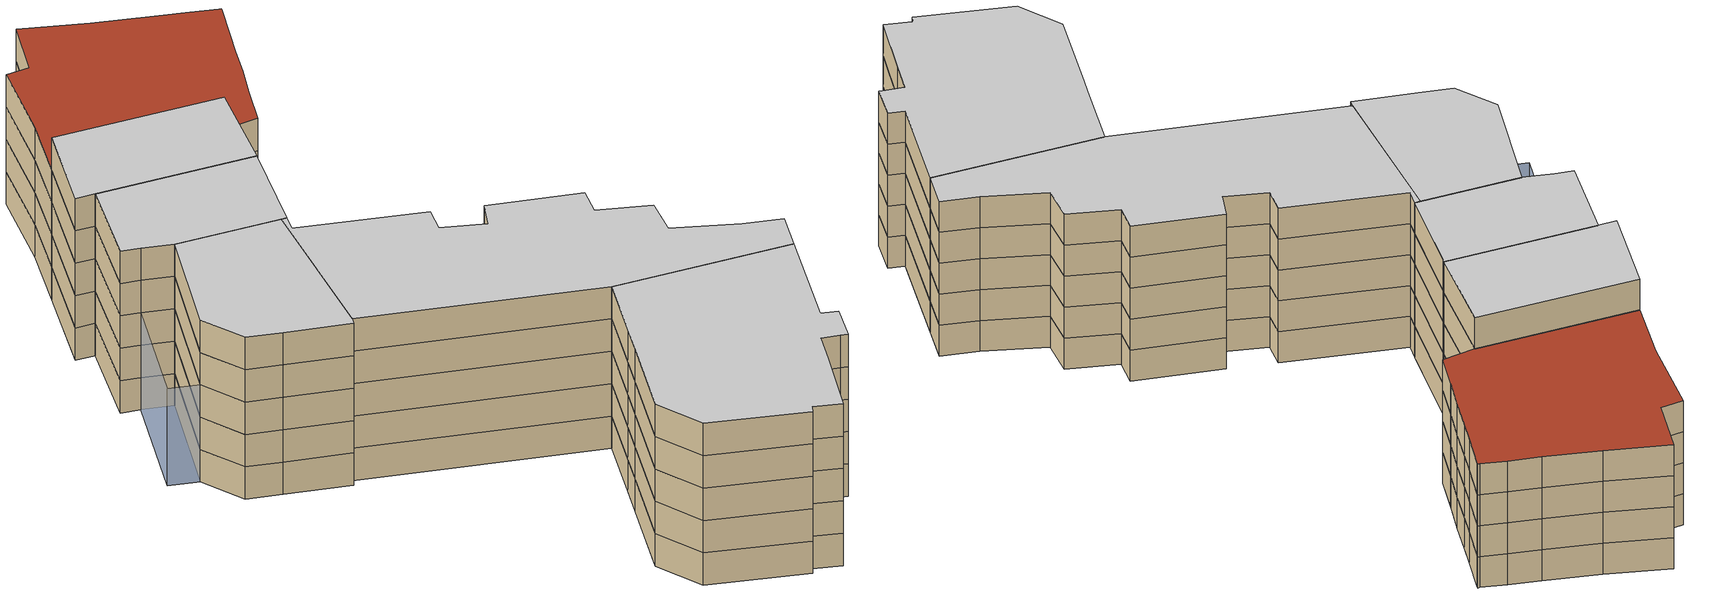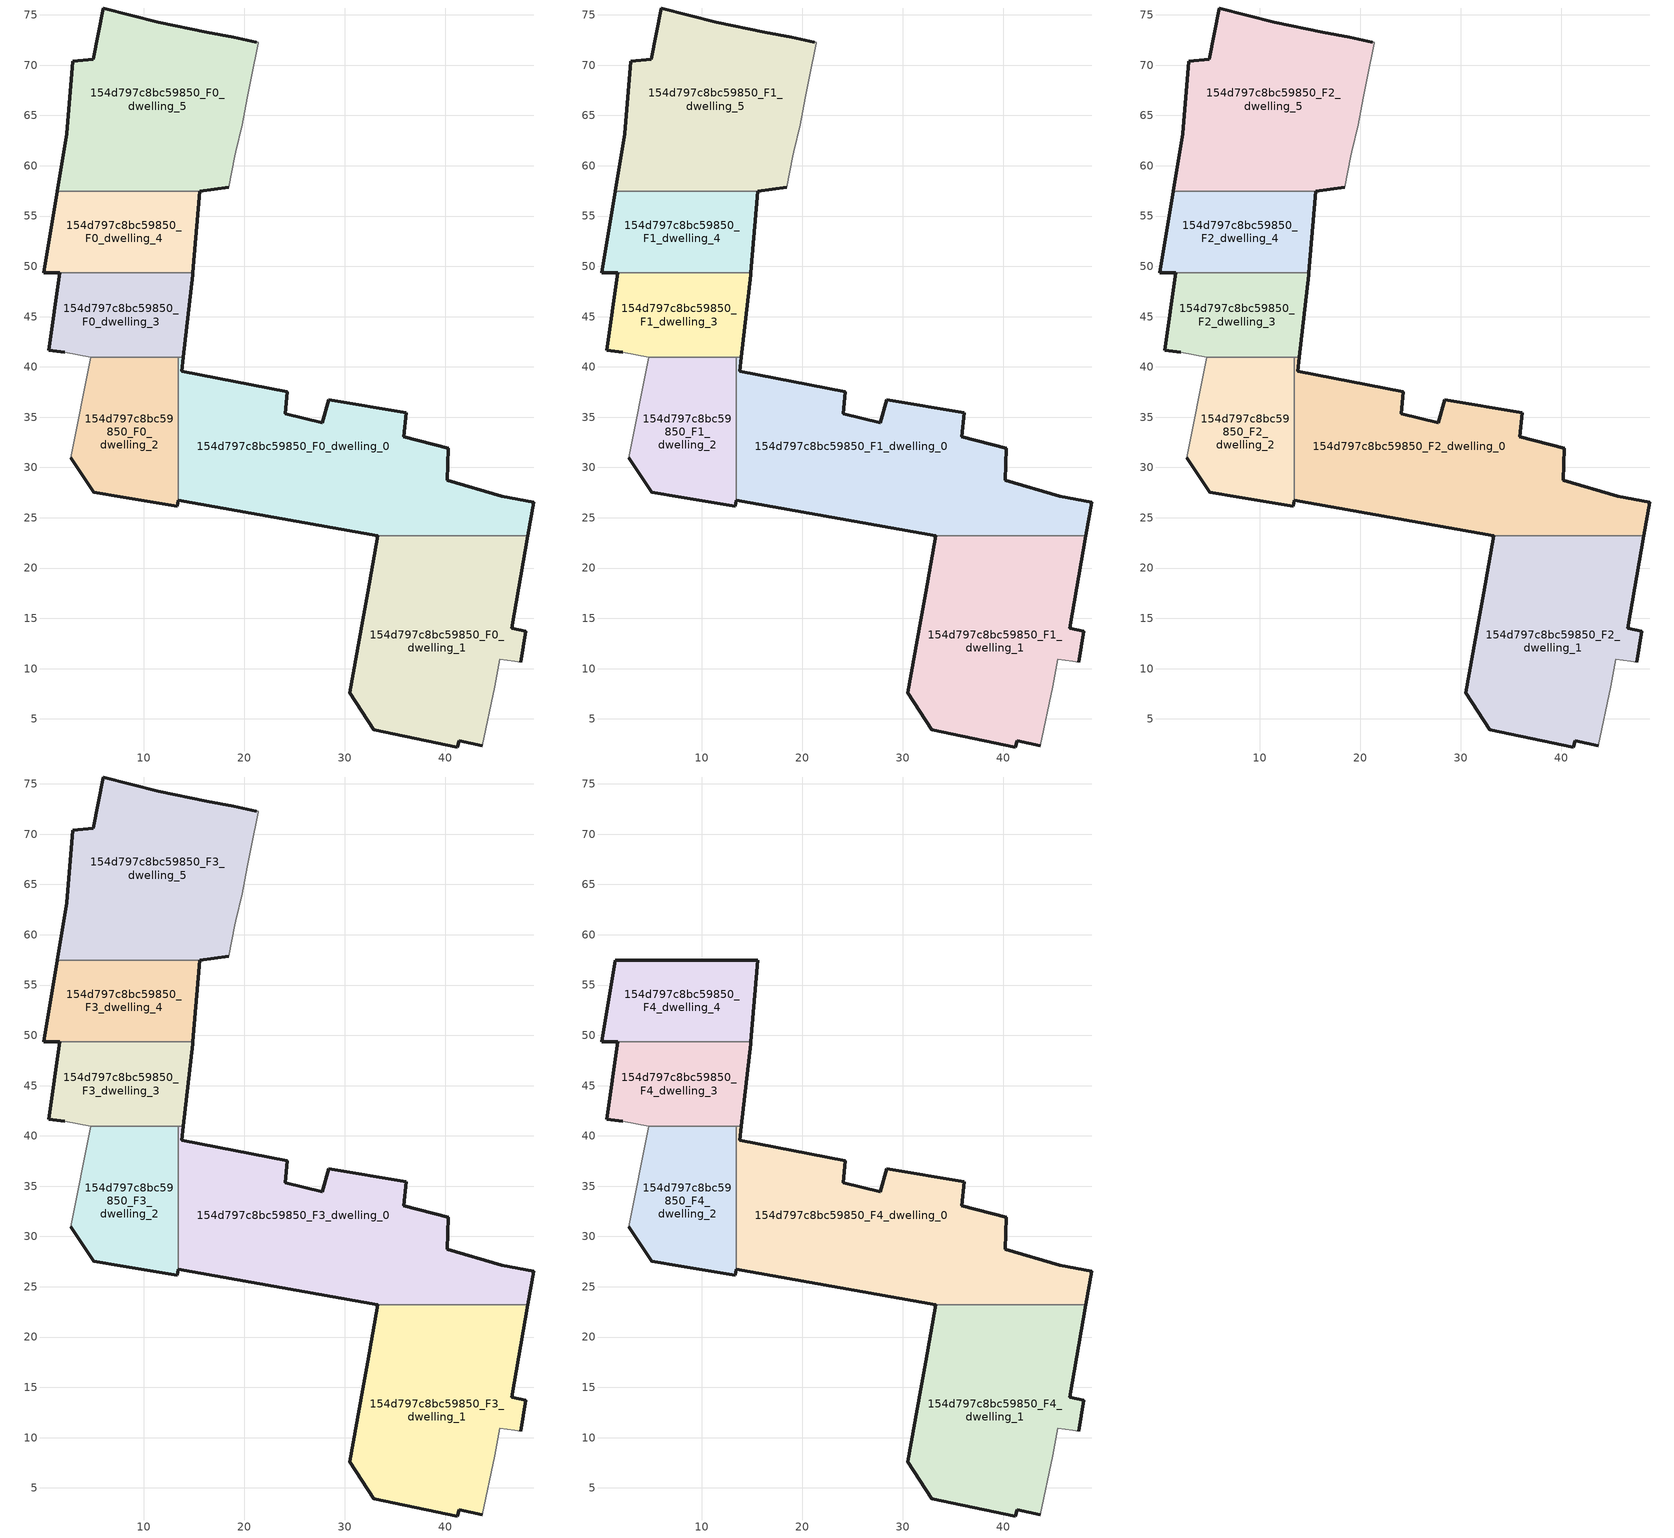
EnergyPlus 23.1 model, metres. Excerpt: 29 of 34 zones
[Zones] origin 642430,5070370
154d797c8bc59850_F0_dwelling_0
 floor ground (EU_floor_Construction): 40.3,31.94 40.2,28.73 45.6,27.13 48.8,26.53 48.22,23.23 33.29,23.23 13.48,26.74 13.48,40.95 13.94,40.95 13.78,39.55 24.29,37.55 24.09,35.34 27.79,34.44 28.39,36.74 36.1,35.44 35.9,33.04 z0
 wall outside (EU_wall_Construction): 13.48,26.74 33.29,23.23 / 48.22,23.23 48.8,26.53 45.6,27.13 40.2,28.73 40.3,31.94 35.9,33.04 36.1,35.44 28.39,36.74 27.79,34.44 24.09,35.34 24.29,37.55 13.78,39.55 13.94,40.95 z0:3
 wall to 154d797c8bc59850_F0_dwelling_3 (EU_wall_Construction): 13.94,40.95 13.48,40.95 z0:3
 wall to 154d797c8bc59850_F0_dwelling_2 (EU_wall_Construction): 13.48,40.95 13.48,26.74 z0:3
 wall to 154d797c8bc59850_F0_dwelling_1 (EU_wall_Construction): 33.29,23.23 48.22,23.23 z0:3
154d797c8bc59850_F0_dwelling_1
 floor ground (EU_floor_Construction): 48.22,23.23 46.6,14.02 48,13.72 47.5,10.62 46.9,10.72 45.4,10.92 44.89,8.22 43.69,2.31 41.39,2.82 41.19,2.21 32.88,3.92 30.48,7.62 31.79,14.83 32.29,17.53 33.29,23.23 z0
 wall outside (EU_wall_Construction): 33.29,23.23 32.29,17.53 31.79,14.83 30.48,7.62 32.88,3.92 41.19,2.21 41.39,2.82 43.69,2.31 / 47.5,10.62 48,13.72 46.6,14.02 48.22,23.23 z0:3
 wall adiabatic (EU_wall_Construction): 43.69,2.31 44.89,8.22 45.4,10.92 46.9,10.72 47.5,10.62 z0:3
154d797c8bc59850_F0_dwelling_2
 floor ground (EU_floor_Construction): 13.48,40.95 13.48,26.74 13.38,26.14 7.97,27.04 5.07,27.54 2.77,30.95 4.78,40.95 z0
 wall outside (EU_wall_Construction): 2.77,30.95 5.07,27.54 7.97,27.04 13.38,26.14 13.48,26.74 z0:3
 wall adiabatic (EU_wall_Construction): 4.78,40.95 2.77,30.95 z0:3
 wall to 154d797c8bc59850_F0_dwelling_3 (EU_wall_Construction): 13.48,40.95 4.78,40.95 z0:3
154d797c8bc59850_F0_dwelling_3
 floor ground (EU_floor_Construction): 14.9,49.36 14.89,49.16 13.94,40.95 4.78,40.95 2.17,41.45 0.57,41.65 1.68,49.36 z0
 wall outside (EU_wall_Construction): 1.68,49.36 0.57,41.65 2.17,41.45 / 13.94,40.95 14.89,49.16 14.9,49.36 z0:3
 wall adiabatic (EU_wall_Construction): 2.17,41.45 4.78,40.95 z0:3
 wall to 154d797c8bc59850_F0_dwelling_4 (EU_wall_Construction): 14.9,49.36 1.68,49.36 z0:3
154d797c8bc59850_F0_dwelling_4
 floor ground (EU_floor_Construction): 15.59,57.46 14.9,49.36 1.68,49.36 0.07,49.36 1.43,57.46 z0
 wall outside (EU_wall_Construction): 14.9,49.36 15.59,57.46 / 1.43,57.46 0.07,49.36 1.68,49.36 z0:3
 wall to 154d797c8bc59850_F0_dwelling_5 (EU_wall_Construction): 15.59,57.46 1.43,57.46 z0:3
154d797c8bc59850_F0_dwelling_5
 floor ground (EU_floor_Construction): 21.4,72.27 21.4,72.17 20.69,68.77 20.29,66.77 19.79,64.07 19.19,61.36 19.09,60.96 18.49,57.86 15.59,57.46 1.43,57.46 2.38,63.17 2.98,70.37 4.98,70.57 5.99,75.68 11.49,74.28 16.29,73.27 18.99,72.77 21.2,72.27 z0
 wall outside (EU_wall_Construction): 15.59,57.46 18.49,57.86 / 21.2,72.27 18.99,72.77 16.29,73.27 11.49,74.28 5.99,75.68 4.98,70.57 2.98,70.37 2.38,63.17 1.43,57.46 z0:3
 wall adiabatic (EU_wall_Construction): 18.49,57.86 19.09,60.96 19.19,61.36 19.79,64.07 20.29,66.77 20.69,68.77 21.4,72.17 21.4,72.27 21.2,72.27 z0:3
154d797c8bc59850_F1_dwelling_0
 floor to 154d797c8bc59850_F0_dwelling_0 (EU_floor_Construction): 40.3,31.94 40.2,28.73 45.6,27.13 48.8,26.53 48.22,23.23 33.29,23.23 13.48,26.74 13.48,40.95 13.94,40.95 13.78,39.55 24.29,37.55 24.09,35.34 27.79,34.44 28.39,36.74 36.1,35.44 35.9,33.04 z3
 wall outside (EU_wall_Construction): 13.48,26.74 33.29,23.23 / 48.22,23.23 48.8,26.53 45.6,27.13 40.2,28.73 40.3,31.94 35.9,33.04 36.1,35.44 28.39,36.74 27.79,34.44 24.09,35.34 24.29,37.55 13.78,39.55 13.94,40.95 z3:6
 wall to 154d797c8bc59850_F1_dwelling_3 (EU_wall_Construction): 13.94,40.95 13.48,40.95 z3:6
 wall to 154d797c8bc59850_F1_dwelling_2 (EU_wall_Construction): 13.48,40.95 13.48,26.74 z3:6
 wall to 154d797c8bc59850_F1_dwelling_1 (EU_wall_Construction): 33.29,23.23 48.22,23.23 z3:6
154d797c8bc59850_F1_dwelling_1
 floor to 154d797c8bc59850_F0_dwelling_1 (EU_floor_Construction): 48.22,23.23 46.6,14.02 48,13.72 47.5,10.62 46.9,10.72 45.4,10.92 44.89,8.22 43.69,2.31 41.39,2.82 41.19,2.21 32.88,3.92 30.48,7.62 31.79,14.83 32.29,17.53 33.29,23.23 z3
 wall outside (EU_wall_Construction): 33.29,23.23 32.29,17.53 31.79,14.83 30.48,7.62 32.88,3.92 41.19,2.21 41.39,2.82 43.69,2.31 / 47.5,10.62 48,13.72 46.6,14.02 48.22,23.23 z3:6
 wall adiabatic (EU_wall_Construction): 43.69,2.31 44.89,8.22 45.4,10.92 46.9,10.72 47.5,10.62 z3:6
154d797c8bc59850_F1_dwelling_2
 floor to 154d797c8bc59850_F0_dwelling_2 (EU_floor_Construction): 13.48,40.95 13.48,26.74 13.38,26.14 7.97,27.04 5.07,27.54 2.77,30.95 4.78,40.95 z3
 wall outside (EU_wall_Construction): 2.77,30.95 5.07,27.54 7.97,27.04 13.38,26.14 13.48,26.74 z3:6
 wall adiabatic (EU_wall_Construction): 4.78,40.95 2.77,30.95 z3:6
 wall to 154d797c8bc59850_F1_dwelling_3 (EU_wall_Construction): 13.48,40.95 4.78,40.95 z3:6
154d797c8bc59850_F1_dwelling_3
 floor to 154d797c8bc59850_F0_dwelling_3 (EU_floor_Construction): 14.9,49.36 14.89,49.16 13.94,40.95 4.78,40.95 2.17,41.45 0.57,41.65 1.68,49.36 z3
 wall outside (EU_wall_Construction): 1.68,49.36 0.57,41.65 2.17,41.45 / 13.94,40.95 14.89,49.16 14.9,49.36 z3:6
 wall adiabatic (EU_wall_Construction): 2.17,41.45 4.78,40.95 z3:6
 wall to 154d797c8bc59850_F1_dwelling_4 (EU_wall_Construction): 14.9,49.36 1.68,49.36 z3:6
154d797c8bc59850_F1_dwelling_4
 floor to 154d797c8bc59850_F0_dwelling_4 (EU_floor_Construction): 15.59,57.46 14.9,49.36 1.68,49.36 0.07,49.36 1.43,57.46 z3
 wall outside (EU_wall_Construction): 14.9,49.36 15.59,57.46 / 1.43,57.46 0.07,49.36 1.68,49.36 z3:6
 wall to 154d797c8bc59850_F1_dwelling_5 (EU_wall_Construction): 15.59,57.46 1.43,57.46 z3:6
154d797c8bc59850_F1_dwelling_5
 floor to 154d797c8bc59850_F0_dwelling_5 (EU_floor_Construction): 21.4,72.27 21.4,72.17 20.69,68.77 20.29,66.77 19.79,64.07 19.19,61.36 19.09,60.96 18.49,57.86 15.59,57.46 1.43,57.46 2.38,63.17 2.98,70.37 4.98,70.57 5.99,75.68 11.49,74.28 16.29,73.27 18.99,72.77 21.2,72.27 z3
 wall outside (EU_wall_Construction): 15.59,57.46 18.49,57.86 / 21.2,72.27 18.99,72.77 16.29,73.27 11.49,74.28 5.99,75.68 4.98,70.57 2.98,70.37 2.38,63.17 1.43,57.46 z3:6
 wall adiabatic (EU_wall_Construction): 18.49,57.86 19.09,60.96 19.19,61.36 19.79,64.07 20.29,66.77 20.69,68.77 21.4,72.17 21.4,72.27 21.2,72.27 z3:6
154d797c8bc59850_F2_dwelling_0
 floor to 154d797c8bc59850_F1_dwelling_0 (EU_floor_Construction): 40.3,31.94 40.2,28.73 45.6,27.13 48.8,26.53 48.22,23.23 33.29,23.23 13.48,26.74 13.48,40.95 13.94,40.95 13.78,39.55 24.29,37.55 24.09,35.34 27.79,34.44 28.39,36.74 36.1,35.44 35.9,33.04 z6
 wall outside (EU_wall_Construction): 13.48,26.74 33.29,23.23 / 48.22,23.23 48.8,26.53 45.6,27.13 40.2,28.73 40.3,31.94 35.9,33.04 36.1,35.44 28.39,36.74 27.79,34.44 24.09,35.34 24.29,37.55 13.78,39.55 13.94,40.95 z6:9
 wall to 154d797c8bc59850_F2_dwelling_3 (EU_wall_Construction): 13.94,40.95 13.48,40.95 z6:9
 wall to 154d797c8bc59850_F2_dwelling_2 (EU_wall_Construction): 13.48,40.95 13.48,26.74 z6:9
 wall to 154d797c8bc59850_F2_dwelling_1 (EU_wall_Construction): 33.29,23.23 48.22,23.23 z6:9
154d797c8bc59850_F2_dwelling_1
 floor to 154d797c8bc59850_F1_dwelling_1 (EU_floor_Construction): 48.22,23.23 46.6,14.02 48,13.72 47.5,10.62 46.9,10.72 45.4,10.92 44.89,8.22 43.69,2.31 41.39,2.82 41.19,2.21 32.88,3.92 30.48,7.62 31.79,14.83 32.29,17.53 33.29,23.23 z6
 wall outside (EU_wall_Construction): 33.29,23.23 32.29,17.53 31.79,14.83 30.48,7.62 32.88,3.92 41.19,2.21 41.39,2.82 43.69,2.31 / 47.5,10.62 48,13.72 46.6,14.02 48.22,23.23 z6:9
 wall adiabatic (EU_wall_Construction): 43.69,2.31 44.89,8.22 45.4,10.92 46.9,10.72 47.5,10.62 z6:9
154d797c8bc59850_F2_dwelling_2
 floor to 154d797c8bc59850_F1_dwelling_2 (EU_floor_Construction): 13.48,40.95 13.48,26.74 13.38,26.14 7.97,27.04 5.07,27.54 2.77,30.95 4.78,40.95 z6
 wall outside (EU_wall_Construction): 2.77,30.95 5.07,27.54 7.97,27.04 13.38,26.14 13.48,26.74 z6:9
 wall adiabatic (EU_wall_Construction): 4.78,40.95 2.77,30.95 z6:9
 wall to 154d797c8bc59850_F2_dwelling_3 (EU_wall_Construction): 13.48,40.95 4.78,40.95 z6:9
154d797c8bc59850_F2_dwelling_3
 floor to 154d797c8bc59850_F1_dwelling_3 (EU_floor_Construction): 14.9,49.36 14.89,49.16 13.94,40.95 4.78,40.95 2.17,41.45 0.57,41.65 1.68,49.36 z6
 wall outside (EU_wall_Construction): 1.68,49.36 0.57,41.65 2.17,41.45 / 13.94,40.95 14.89,49.16 14.9,49.36 z6:9
 wall adiabatic (EU_wall_Construction): 2.17,41.45 4.78,40.95 z6:9
 wall to 154d797c8bc59850_F2_dwelling_4 (EU_wall_Construction): 14.9,49.36 1.68,49.36 z6:9
154d797c8bc59850_F2_dwelling_4
 floor to 154d797c8bc59850_F1_dwelling_4 (EU_floor_Construction): 15.59,57.46 14.9,49.36 1.68,49.36 0.07,49.36 1.43,57.46 z6
 wall outside (EU_wall_Construction): 14.9,49.36 15.59,57.46 / 1.43,57.46 0.07,49.36 1.68,49.36 z6:9
 wall to 154d797c8bc59850_F2_dwelling_5 (EU_wall_Construction): 15.59,57.46 1.43,57.46 z6:9
154d797c8bc59850_F2_dwelling_5
 floor to 154d797c8bc59850_F1_dwelling_5 (EU_floor_Construction): 21.4,72.27 21.4,72.17 20.69,68.77 20.29,66.77 19.79,64.07 19.19,61.36 19.09,60.96 18.49,57.86 15.59,57.46 1.43,57.46 2.38,63.17 2.98,70.37 4.98,70.57 5.99,75.68 11.49,74.28 16.29,73.27 18.99,72.77 21.2,72.27 z6
 wall outside (EU_wall_Construction): 15.59,57.46 18.49,57.86 / 21.2,72.27 18.99,72.77 16.29,73.27 11.49,74.28 5.99,75.68 4.98,70.57 2.98,70.37 2.38,63.17 1.43,57.46 z6:9
 wall adiabatic (EU_wall_Construction): 18.49,57.86 19.09,60.96 19.19,61.36 19.79,64.07 20.29,66.77 20.69,68.77 21.4,72.17 21.4,72.27 21.2,72.27 z6:9
154d797c8bc59850_F3_dwelling_0
 floor to 154d797c8bc59850_F2_dwelling_0 (EU_floor_Construction): 40.3,31.94 40.2,28.73 45.6,27.13 48.8,26.53 48.22,23.23 33.29,23.23 13.48,26.74 13.48,40.95 13.94,40.95 13.78,39.55 24.29,37.55 24.09,35.34 27.79,34.44 28.39,36.74 36.1,35.44 35.9,33.04 z9
 wall outside (EU_wall_Construction): 13.48,26.74 33.29,23.23 / 48.22,23.23 48.8,26.53 45.6,27.13 40.2,28.73 40.3,31.94 35.9,33.04 36.1,35.44 28.39,36.74 27.79,34.44 24.09,35.34 24.29,37.55 13.78,39.55 13.94,40.95 z9:12
 wall to 154d797c8bc59850_F3_dwelling_3 (EU_wall_Construction): 13.94,40.95 13.48,40.95 z9:12
 wall to 154d797c8bc59850_F3_dwelling_2 (EU_wall_Construction): 13.48,40.95 13.48,26.74 z9:12
 wall to 154d797c8bc59850_F3_dwelling_1 (EU_wall_Construction): 33.29,23.23 48.22,23.23 z9:12
154d797c8bc59850_F3_dwelling_1
 floor to 154d797c8bc59850_F2_dwelling_1 (EU_floor_Construction): 48.22,23.23 46.6,14.02 48,13.72 47.5,10.62 46.9,10.72 45.4,10.92 44.89,8.22 43.69,2.31 41.39,2.82 41.19,2.21 32.88,3.92 30.48,7.62 31.79,14.83 32.29,17.53 33.29,23.23 z9
 wall outside (EU_wall_Construction): 33.29,23.23 32.29,17.53 31.79,14.83 30.48,7.62 32.88,3.92 41.19,2.21 41.39,2.82 43.69,2.31 / 47.5,10.62 48,13.72 46.6,14.02 48.22,23.23 z9:12
 wall adiabatic (EU_wall_Construction): 43.69,2.31 44.89,8.22 45.4,10.92 46.9,10.72 47.5,10.62 z9:12
154d797c8bc59850_F3_dwelling_2
 floor to 154d797c8bc59850_F2_dwelling_2 (EU_floor_Construction): 13.48,40.95 13.48,26.74 13.38,26.14 7.97,27.04 5.07,27.54 2.77,30.95 4.78,40.95 z9
 wall outside (EU_wall_Construction): 2.77,30.95 5.07,27.54 7.97,27.04 13.38,26.14 13.48,26.74 z9:12
 wall adiabatic (EU_wall_Construction): 4.78,40.95 2.77,30.95 z9:12
 wall to 154d797c8bc59850_F3_dwelling_3 (EU_wall_Construction): 13.48,40.95 4.78,40.95 z9:12
154d797c8bc59850_F3_dwelling_3
 floor to 154d797c8bc59850_F2_dwelling_3 (EU_floor_Construction): 14.9,49.36 14.89,49.16 13.94,40.95 4.78,40.95 2.17,41.45 0.57,41.65 1.68,49.36 z9
 wall outside (EU_wall_Construction): 1.68,49.36 0.57,41.65 2.17,41.45 / 13.94,40.95 14.89,49.16 14.9,49.36 z9:12
 wall adiabatic (EU_wall_Construction): 2.17,41.45 4.78,40.95 z9:12
 wall to 154d797c8bc59850_F3_dwelling_4 (EU_wall_Construction): 14.9,49.36 1.68,49.36 z9:12
154d797c8bc59850_F3_dwelling_4
 floor to 154d797c8bc59850_F2_dwelling_4 (EU_floor_Construction): 15.59,57.46 14.9,49.36 1.68,49.36 0.07,49.36 1.43,57.46 z9
 wall outside (EU_wall_Construction): 14.9,49.36 15.59,57.46 / 1.43,57.46 0.07,49.36 1.68,49.36 z9:12
 wall to 154d797c8bc59850_F3_dwelling_5 (EU_wall_Construction): 15.59,57.46 1.43,57.46 z9:12
154d797c8bc59850_F3_dwelling_5
 floor to 154d797c8bc59850_F2_dwelling_5 (EU_floor_Construction): 21.4,72.27 21.4,72.17 20.69,68.77 20.29,66.77 19.79,64.07 19.19,61.36 19.09,60.96 18.49,57.86 15.59,57.46 1.43,57.46 2.38,63.17 2.98,70.37 4.98,70.57 5.99,75.68 11.49,74.28 16.29,73.27 18.99,72.77 21.2,72.27 z9
 wall outside (EU_wall_Construction): 15.59,57.46 18.49,57.86 / 21.2,72.27 18.99,72.77 16.29,73.27 11.49,74.28 5.99,75.68 4.98,70.57 2.98,70.37 2.38,63.17 1.43,57.46 z9:12
 wall adiabatic (EU_wall_Construction): 18.49,57.86 19.09,60.96 19.19,61.36 19.79,64.07 20.29,66.77 20.69,68.77 21.4,72.17 21.4,72.27 21.2,72.27 z9:12
 roof outside (EU_roof_Construction): 18.49,57.86 19.09,60.96 19.19,61.36 19.79,64.07 20.29,66.77 20.69,68.77 21.4,72.17 21.4,72.27 21.2,72.27 18.99,72.77 16.29,73.27 11.49,74.28 5.99,75.68 4.98,70.57 2.98,70.37 2.38,63.17 1.43,57.46 15.59,57.46 z12
154d797c8bc59850_F4_dwelling_0
 floor to 154d797c8bc59850_F3_dwelling_0 (EU_floor_Construction): 40.3,31.94 40.2,28.73 45.6,27.13 48.8,26.53 48.22,23.23 33.29,23.23 13.48,26.74 13.48,40.95 13.94,40.95 13.78,39.55 24.29,37.55 24.09,35.34 27.79,34.44 28.39,36.74 36.1,35.44 35.9,33.04 z12
 wall outside (EU_wall_Construction): 13.48,26.74 33.29,23.23 / 48.22,23.23 48.8,26.53 45.6,27.13 40.2,28.73 40.3,31.94 35.9,33.04 36.1,35.44 28.39,36.74 27.79,34.44 24.09,35.34 24.29,37.55 13.78,39.55 13.94,40.95 z12:15
 wall to 154d797c8bc59850_F4_dwelling_3 (EU_wall_Construction): 13.94,40.95 13.48,40.95 z12:15
 wall to 154d797c8bc59850_F4_dwelling_2 (EU_wall_Construction): 13.48,40.95 13.48,26.74 z12:15
 wall to 154d797c8bc59850_F4_dwelling_1 (EU_wall_Construction): 33.29,23.23 48.22,23.23 z12:15
 ceiling to 154d797c8bc59850_F5_dwelling_0 (EU_floor_Construction): 48.22,23.23 48.8,26.53 45.6,27.13 40.2,28.73 40.3,31.94 35.9,33.04 36.1,35.44 28.39,36.74 27.79,34.44 24.09,35.34 24.29,37.55 13.78,39.55 13.94,40.95 13.48,40.95 13.48,26.74 33.29,23.23 z15
154d797c8bc59850_F4_dwelling_1
 floor to 154d797c8bc59850_F3_dwelling_1 (EU_floor_Construction): 48.22,23.23 46.6,14.02 48,13.72 47.5,10.62 46.9,10.72 45.4,10.92 44.89,8.22 43.69,2.31 41.39,2.82 41.19,2.21 32.88,3.92 30.48,7.62 31.79,14.83 32.29,17.53 33.29,23.23 z12
 wall outside (EU_wall_Construction): 33.29,23.23 32.29,17.53 31.79,14.83 30.48,7.62 32.88,3.92 41.19,2.21 41.39,2.82 43.69,2.31 / 47.5,10.62 48,13.72 46.6,14.02 48.22,23.23 z12:15
 wall adiabatic (EU_wall_Construction): 43.69,2.31 44.89,8.22 45.4,10.92 46.9,10.72 47.5,10.62 z12:15
 ceiling to 154d797c8bc59850_F5_dwelling_1 (EU_floor_Construction): 43.69,2.31 44.89,8.22 45.4,10.92 46.9,10.72 47.5,10.62 48,13.72 46.6,14.02 48.22,23.23 33.29,23.23 32.29,17.53 31.79,14.83 30.48,7.62 32.88,3.92 41.19,2.21 41.39,2.82 z15
154d797c8bc59850_F4_dwelling_2
 floor to 154d797c8bc59850_F3_dwelling_2 (EU_floor_Construction): 13.48,40.95 13.48,26.74 13.38,26.14 7.97,27.04 5.07,27.54 2.77,30.95 4.78,40.95 z12
 wall outside (EU_wall_Construction): 2.77,30.95 5.07,27.54 7.97,27.04 13.38,26.14 13.48,26.74 z12:15
 wall adiabatic (EU_wall_Construction): 4.78,40.95 2.77,30.95 z12:15
 wall to 154d797c8bc59850_F4_dwelling_3 (EU_wall_Construction): 13.48,40.95 4.78,40.95 z12:15
 ceiling to 154d797c8bc59850_F5_dwelling_2 (EU_floor_Construction): 13.38,26.14 13.48,26.74 13.48,40.95 4.78,40.95 2.77,30.95 5.07,27.54 7.97,27.04 z15
154d797c8bc59850_F4_dwelling_3
 floor to 154d797c8bc59850_F3_dwelling_3 (EU_floor_Construction): 14.9,49.36 14.89,49.16 13.94,40.95 4.78,40.95 2.17,41.45 0.57,41.65 1.68,49.36 z12
 wall outside (EU_wall_Construction): 1.68,49.36 0.57,41.65 2.17,41.45 / 13.94,40.95 14.89,49.16 14.9,49.36 z12:15
 wall adiabatic (EU_wall_Construction): 2.17,41.45 4.78,40.95 z12:15
 wall to 154d797c8bc59850_F4_dwelling_4 (EU_wall_Construction): 14.9,49.36 1.68,49.36 z12:15
 ceiling to 154d797c8bc59850_F5_dwelling_3 (EU_floor_Construction): 13.94,40.95 14.89,49.16 14.9,49.36 1.68,49.36 0.57,41.65 2.17,41.45 4.78,40.95 z15
154d797c8bc59850_F4_dwelling_4
 floor to 154d797c8bc59850_F3_dwelling_4 (EU_floor_Construction): 15.59,57.46 14.9,49.36 1.68,49.36 0.07,49.36 1.43,57.46 z12
 wall outside (EU_wall_Construction): 14.9,49.36 15.59,57.46 1.43,57.46 0.07,49.36 1.68,49.36 z12:15
 ceiling to 154d797c8bc59850_F5_dwelling_4 (EU_floor_Construction): 14.9,49.36 15.59,57.46 1.43,57.46 0.07,49.36 1.68,49.36 z15
shading: 2.17,41.45 4.78,40.95 / 4.78,40.95 2.84,30.93 / 2.84,30.93 0.24,31.43 / 0.24,31.43 2.17,41.45 z0:9
[Building]
EU S2 Campaign: North Axis=0; Terrain=City; Solar Distribution=FullExterior
[Site:Location]
Lyon-Bron: Latitude=45.75; Longitude=5; Time Zone=1; Elevation=198
[SizingPeriod:WeatherFileDays]
AnnualSizingPeriod: Begin Month=1; Begin Day of Month=1; End Month=12; End Day of Month=31; Day of Week for Start Day=Monday; Use Weather File Daylight Saving Period=No; Use Weather File Rain and Snow Indicators=No
[MATERIAL]
EU_InternalMass_Material: Roughness=MediumRough; Thickness=0.1; Conductivity=1; Density=1800; Specific Heat=900; Thermal Absorptance=0.9; Solar Absorptance=0.7; Visible Absorptance=0.7
[MATERIAL:NOMASS] Roughness=MediumRough; Thermal Absorptance=0.9; Solar Absorptance=0.7; Visible Absorptance=0.7
Name | Thermal Resistance
EU_wall_NoMass | 1.1366
EU_roof_NoMass | 1.37278
EU_floor_NoMass | 1.85445
[CONSTRUCTION]
EU_wall_Construction: EU_wall_NoMass
EU_roof_Construction: EU_roof_NoMass
EU_floor_Construction: EU_floor_NoMass
EU_InternalMass_Construction: EU_InternalMass_Material
[ZONE] Type=1; Multiplier=1; Ceiling Height=autocalculate; Floor Area=autocalculate; Part of Total Floor Area=Yes
Name | Volume
154d797c8bc59850_F0_dwelling_0; 154d797c8bc59850_F1_dwelling_0; 154d797c8bc59850_F2_dwelling_0; 154d797c8bc59850_F3_dwelling_0; 154d797c8bc59850_F4_dwelling_0 | 1057.46
154d797c8bc59850_F0_dwelling_1; 154d797c8bc59850_F1_dwelling_1; 154d797c8bc59850_F2_dwelling_1; 154d797c8bc59850_F3_dwelling_1; 154d797c8bc59850_F4_dwelling_1 | 880.841
154d797c8bc59850_F0_dwelling_2 | 406.826
154d797c8bc59850_F1_dwelling_2; 154d797c8bc59850_F2_dwelling_2; 154d797c8bc59850_F3_dwelling_2; 154d797c8bc59850_F4_dwelling_2 | 406.827
154d797c8bc59850_F0_dwelling_3 | 331.786
154d797c8bc59850_F1_dwelling_3; 154d797c8bc59850_F2_dwelling_3; 154d797c8bc59850_F3_dwelling_3; 154d797c8bc59850_F4_dwelling_3 | 331.785
154d797c8bc59850_F0_dwelling_4; 154d797c8bc59850_F1_dwelling_4; 154d797c8bc59850_F2_dwelling_4; 154d797c8bc59850_F3_dwelling_4; 154d797c8bc59850_F4_dwelling_4 | 352.315
154d797c8bc59850_F0_dwelling_5; 154d797c8bc59850_F1_dwelling_5; 154d797c8bc59850_F2_dwelling_5; 154d797c8bc59850_F3_dwelling_5 | 841.331
[INTERNALMASS] Construction=EU_InternalMass_Construction
Name | Zone or ZoneList | Surface Area
154d797c8bc59850_F0_dwelling_0_EU_InternalMass | 154d797c8bc59850_F0_dwelling_0 | 352.487
154d797c8bc59850_F0_dwelling_1_EU_InternalMass | 154d797c8bc59850_F0_dwelling_1 | 293.614
154d797c8bc59850_F0_dwelling_2_EU_InternalMass | 154d797c8bc59850_F0_dwelling_2 | 135.609
154d797c8bc59850_F0_dwelling_3_EU_InternalMass | 154d797c8bc59850_F0_dwelling_3 | 110.595
154d797c8bc59850_F0_dwelling_4_EU_InternalMass | 154d797c8bc59850_F0_dwelling_4 | 117.439
154d797c8bc59850_F0_dwelling_5_EU_InternalMass | 154d797c8bc59850_F0_dwelling_5 | 280.443
154d797c8bc59850_F1_dwelling_0_EU_InternalMass | 154d797c8bc59850_F1_dwelling_0 | 352.487
154d797c8bc59850_F1_dwelling_1_EU_InternalMass | 154d797c8bc59850_F1_dwelling_1 | 293.614
154d797c8bc59850_F1_dwelling_2_EU_InternalMass | 154d797c8bc59850_F1_dwelling_2 | 135.609
154d797c8bc59850_F1_dwelling_3_EU_InternalMass | 154d797c8bc59850_F1_dwelling_3 | 110.595
154d797c8bc59850_F1_dwelling_4_EU_InternalMass | 154d797c8bc59850_F1_dwelling_4 | 117.439
154d797c8bc59850_F1_dwelling_5_EU_InternalMass | 154d797c8bc59850_F1_dwelling_5 | 280.443
154d797c8bc59850_F2_dwelling_0_EU_InternalMass | 154d797c8bc59850_F2_dwelling_0 | 352.487
154d797c8bc59850_F2_dwelling_1_EU_InternalMass | 154d797c8bc59850_F2_dwelling_1 | 293.614
154d797c8bc59850_F2_dwelling_2_EU_InternalMass | 154d797c8bc59850_F2_dwelling_2 | 135.609
154d797c8bc59850_F2_dwelling_3_EU_InternalMass | 154d797c8bc59850_F2_dwelling_3 | 110.595
154d797c8bc59850_F2_dwelling_4_EU_InternalMass | 154d797c8bc59850_F2_dwelling_4 | 117.439
154d797c8bc59850_F2_dwelling_5_EU_InternalMass | 154d797c8bc59850_F2_dwelling_5 | 280.443
154d797c8bc59850_F3_dwelling_0_EU_InternalMass | 154d797c8bc59850_F3_dwelling_0 | 352.487
154d797c8bc59850_F3_dwelling_1_EU_InternalMass | 154d797c8bc59850_F3_dwelling_1 | 293.614
154d797c8bc59850_F3_dwelling_2_EU_InternalMass | 154d797c8bc59850_F3_dwelling_2 | 135.609
154d797c8bc59850_F3_dwelling_3_EU_InternalMass | 154d797c8bc59850_F3_dwelling_3 | 110.595
154d797c8bc59850_F3_dwelling_4_EU_InternalMass | 154d797c8bc59850_F3_dwelling_4 | 117.439
154d797c8bc59850_F3_dwelling_5_EU_InternalMass | 154d797c8bc59850_F3_dwelling_5 | 280.443
154d797c8bc59850_F4_dwelling_0_EU_InternalMass | 154d797c8bc59850_F4_dwelling_0 | 646.1
154d797c8bc59850_F4_dwelling_1_EU_InternalMass | 154d797c8bc59850_F4_dwelling_1 | 135.609
154d797c8bc59850_F4_dwelling_2_EU_InternalMass | 154d797c8bc59850_F4_dwelling_2 | 110.595
154d797c8bc59850_F4_dwelling_3_EU_InternalMass | 154d797c8bc59850_F4_dwelling_3 | 117.439
154d797c8bc59850_F4_dwelling_4_EU_InternalMass | 154d797c8bc59850_F4_dwelling_4 | 280.443
[OTHEREQUIPMENT] Fuel Type=Electricity; Design Level Calculation Method=Watts/Area; Power per Zone Floor Area=1; Fraction Latent=0; Fraction Radiant=0; Fraction Lost=0; Carbon Dioxide Generation Rate=0; EndUse Subcategory=EU_Step8_InternalGains
Name | Zone or ZoneList or Space or SpaceList | Schedule
EU_Step8_InternalGain_154d797c8bc59850_F0_dwelling_0_f000 | 154d797c8bc59850_F0_dwelling_0 | EU_Step8_GainSchedule_154d797c8bc59850_F0_dwelling_0_f000
EU_Step8_InternalGain_154d797c8bc59850_F0_dwelling_1_f000 | 154d797c8bc59850_F0_dwelling_1 | EU_Step8_GainSchedule_154d797c8bc59850_F0_dwelling_1_f000
EU_Step8_InternalGain_154d797c8bc59850_F0_dwelling_2_f000 | 154d797c8bc59850_F0_dwelling_2 | EU_Step8_GainSchedule_154d797c8bc59850_F0_dwelling_2_f000
EU_Step8_InternalGain_154d797c8bc59850_F0_dwelling_3_f000 | 154d797c8bc59850_F0_dwelling_3 | EU_Step8_GainSchedule_154d797c8bc59850_F0_dwelling_3_f000
EU_Step8_InternalGain_154d797c8bc59850_F0_dwelling_4_f000 | 154d797c8bc59850_F0_dwelling_4 | EU_Step8_GainSchedule_154d797c8bc59850_F0_dwelling_4_f000
EU_Step8_InternalGain_154d797c8bc59850_F0_dwelling_5_f000 | 154d797c8bc59850_F0_dwelling_5 | EU_Step8_GainSchedule_154d797c8bc59850_F0_dwelling_5_f000
EU_Step8_InternalGain_154d797c8bc59850_F1_dwelling_0_f000 | 154d797c8bc59850_F1_dwelling_0 | EU_Step8_GainSchedule_154d797c8bc59850_F1_dwelling_0_f000
EU_Step8_InternalGain_154d797c8bc59850_F1_dwelling_1_f000 | 154d797c8bc59850_F1_dwelling_1 | EU_Step8_GainSchedule_154d797c8bc59850_F1_dwelling_1_f000
EU_Step8_InternalGain_154d797c8bc59850_F1_dwelling_2_f000 | 154d797c8bc59850_F1_dwelling_2 | EU_Step8_GainSchedule_154d797c8bc59850_F1_dwelling_2_f000
EU_Step8_InternalGain_154d797c8bc59850_F1_dwelling_3_f000 | 154d797c8bc59850_F1_dwelling_3 | EU_Step8_GainSchedule_154d797c8bc59850_F1_dwelling_3_f000
EU_Step8_InternalGain_154d797c8bc59850_F1_dwelling_4_f000 | 154d797c8bc59850_F1_dwelling_4 | EU_Step8_GainSchedule_154d797c8bc59850_F1_dwelling_4_f000
EU_Step8_InternalGain_154d797c8bc59850_F1_dwelling_5_f000 | 154d797c8bc59850_F1_dwelling_5 | EU_Step8_GainSchedule_154d797c8bc59850_F1_dwelling_5_f000
EU_Step8_InternalGain_154d797c8bc59850_F2_dwelling_0_f000 | 154d797c8bc59850_F2_dwelling_0 | EU_Step8_GainSchedule_154d797c8bc59850_F2_dwelling_0_f000
EU_Step8_InternalGain_154d797c8bc59850_F2_dwelling_1_f000 | 154d797c8bc59850_F2_dwelling_1 | EU_Step8_GainSchedule_154d797c8bc59850_F2_dwelling_1_f000
EU_Step8_InternalGain_154d797c8bc59850_F2_dwelling_2_f000 | 154d797c8bc59850_F2_dwelling_2 | EU_Step8_GainSchedule_154d797c8bc59850_F2_dwelling_2_f000
EU_Step8_InternalGain_154d797c8bc59850_F2_dwelling_3_f000 | 154d797c8bc59850_F2_dwelling_3 | EU_Step8_GainSchedule_154d797c8bc59850_F2_dwelling_3_f000
EU_Step8_InternalGain_154d797c8bc59850_F2_dwelling_4_f000 | 154d797c8bc59850_F2_dwelling_4 | EU_Step8_GainSchedule_154d797c8bc59850_F2_dwelling_4_f000
EU_Step8_InternalGain_154d797c8bc59850_F2_dwelling_5_f000 | 154d797c8bc59850_F2_dwelling_5 | EU_Step8_GainSchedule_154d797c8bc59850_F2_dwelling_5_f000
EU_Step8_InternalGain_154d797c8bc59850_F3_dwelling_0_f000 | 154d797c8bc59850_F3_dwelling_0 | EU_Step8_GainSchedule_154d797c8bc59850_F3_dwelling_0_f000
EU_Step8_InternalGain_154d797c8bc59850_F3_dwelling_1_f000 | 154d797c8bc59850_F3_dwelling_1 | EU_Step8_GainSchedule_154d797c8bc59850_F3_dwelling_1_f000
EU_Step8_InternalGain_154d797c8bc59850_F3_dwelling_2_f000 | 154d797c8bc59850_F3_dwelling_2 | EU_Step8_GainSchedule_154d797c8bc59850_F3_dwelling_2_f000
EU_Step8_InternalGain_154d797c8bc59850_F3_dwelling_3_f000 | 154d797c8bc59850_F3_dwelling_3 | EU_Step8_GainSchedule_154d797c8bc59850_F3_dwelling_3_f000
EU_Step8_InternalGain_154d797c8bc59850_F3_dwelling_4_f000 | 154d797c8bc59850_F3_dwelling_4 | EU_Step8_GainSchedule_154d797c8bc59850_F3_dwelling_4_f000
EU_Step8_InternalGain_154d797c8bc59850_F3_dwelling_5_f000 | 154d797c8bc59850_F3_dwelling_5 | EU_Step8_GainSchedule_154d797c8bc59850_F3_dwelling_5_f000
EU_Step8_InternalGain_154d797c8bc59850_F4_dwelling_0_f000 | 154d797c8bc59850_F4_dwelling_0 | EU_Step8_GainSchedule_154d797c8bc59850_F4_dwelling_0_f000
EU_Step8_InternalGain_154d797c8bc59850_F4_dwelling_1_f000 | 154d797c8bc59850_F4_dwelling_1 | EU_Step8_GainSchedule_154d797c8bc59850_F4_dwelling_1_f000
EU_Step8_InternalGain_154d797c8bc59850_F4_dwelling_2_f000 | 154d797c8bc59850_F4_dwelling_2 | EU_Step8_GainSchedule_154d797c8bc59850_F4_dwelling_2_f000
EU_Step8_InternalGain_154d797c8bc59850_F4_dwelling_3_f000 | 154d797c8bc59850_F4_dwelling_3 | EU_Step8_GainSchedule_154d797c8bc59850_F4_dwelling_3_f000
EU_Step8_InternalGain_154d797c8bc59850_F4_dwelling_4_f000 | 154d797c8bc59850_F4_dwelling_4 | EU_Step8_GainSchedule_154d797c8bc59850_F4_dwelling_4_f000
[ZONEVENTILATION:DESIGNFLOWRATE] Schedule=EU_AlwaysOn; Design Flow Rate Calculation Method=AirChanges/Hour; Air Changes per Hour=0.473019; Ventilation Type=Natural; Fan Pressure Rise=0; Fan Total Efficiency=1; Constant Term Coefficient=1; Temperature Term Coefficient=0; Velocity Term Coefficient=0; Velocity Squared Term Coefficient=0; Minimum Indoor Temperature=-100; Maximum Indoor Temperature=100; Delta Temperature=-100; Minimum Outdoor Temperature=-100; Maximum Outdoor Temperature=100; Maximum Wind Speed=40
Name | Zone or ZoneList or Space or SpaceList
EU_ConstantAir_154d797c8bc59850_F0_dwelling_0 | 154d797c8bc59850_F0_dwelling_0
EU_ConstantAir_154d797c8bc59850_F0_dwelling_1 | 154d797c8bc59850_F0_dwelling_1
EU_ConstantAir_154d797c8bc59850_F0_dwelling_2 | 154d797c8bc59850_F0_dwelling_2
EU_ConstantAir_154d797c8bc59850_F0_dwelling_3 | 154d797c8bc59850_F0_dwelling_3
EU_ConstantAir_154d797c8bc59850_F0_dwelling_4 | 154d797c8bc59850_F0_dwelling_4
EU_ConstantAir_154d797c8bc59850_F0_dwelling_5 | 154d797c8bc59850_F0_dwelling_5
EU_ConstantAir_154d797c8bc59850_F1_dwelling_0 | 154d797c8bc59850_F1_dwelling_0
EU_ConstantAir_154d797c8bc59850_F1_dwelling_1 | 154d797c8bc59850_F1_dwelling_1
EU_ConstantAir_154d797c8bc59850_F1_dwelling_2 | 154d797c8bc59850_F1_dwelling_2
EU_ConstantAir_154d797c8bc59850_F1_dwelling_3 | 154d797c8bc59850_F1_dwelling_3
EU_ConstantAir_154d797c8bc59850_F1_dwelling_4 | 154d797c8bc59850_F1_dwelling_4
EU_ConstantAir_154d797c8bc59850_F1_dwelling_5 | 154d797c8bc59850_F1_dwelling_5
EU_ConstantAir_154d797c8bc59850_F2_dwelling_0 | 154d797c8bc59850_F2_dwelling_0
EU_ConstantAir_154d797c8bc59850_F2_dwelling_1 | 154d797c8bc59850_F2_dwelling_1
EU_ConstantAir_154d797c8bc59850_F2_dwelling_2 | 154d797c8bc59850_F2_dwelling_2
EU_ConstantAir_154d797c8bc59850_F2_dwelling_3 | 154d797c8bc59850_F2_dwelling_3
EU_ConstantAir_154d797c8bc59850_F2_dwelling_4 | 154d797c8bc59850_F2_dwelling_4
EU_ConstantAir_154d797c8bc59850_F2_dwelling_5 | 154d797c8bc59850_F2_dwelling_5
EU_ConstantAir_154d797c8bc59850_F3_dwelling_0 | 154d797c8bc59850_F3_dwelling_0
EU_ConstantAir_154d797c8bc59850_F3_dwelling_1 | 154d797c8bc59850_F3_dwelling_1
EU_ConstantAir_154d797c8bc59850_F3_dwelling_2 | 154d797c8bc59850_F3_dwelling_2
EU_ConstantAir_154d797c8bc59850_F3_dwelling_3 | 154d797c8bc59850_F3_dwelling_3
EU_ConstantAir_154d797c8bc59850_F3_dwelling_4 | 154d797c8bc59850_F3_dwelling_4
EU_ConstantAir_154d797c8bc59850_F3_dwelling_5 | 154d797c8bc59850_F3_dwelling_5
EU_ConstantAir_154d797c8bc59850_F4_dwelling_0 | 154d797c8bc59850_F4_dwelling_0
EU_ConstantAir_154d797c8bc59850_F4_dwelling_1 | 154d797c8bc59850_F4_dwelling_1
EU_ConstantAir_154d797c8bc59850_F4_dwelling_2 | 154d797c8bc59850_F4_dwelling_2
EU_ConstantAir_154d797c8bc59850_F4_dwelling_3 | 154d797c8bc59850_F4_dwelling_3
EU_ConstantAir_154d797c8bc59850_F4_dwelling_4 | 154d797c8bc59850_F4_dwelling_4
[HVACTEMPLATE:THERMOSTAT] Constant Heating Setpoint=20; Constant Cooling Setpoint=50
EU_HeatOnly_154d797c8bc59850_F0_dwelling_0; EU_HeatOnly_154d797c8bc59850_F0_dwelling_1; EU_HeatOnly_154d797c8bc59850_F0_dwelling_2; EU_HeatOnly_154d797c8bc59850_F0_dwelling_3; EU_HeatOnly_154d797c8bc59850_F0_dwelling_4; EU_HeatOnly_154d797c8bc59850_F0_dwelling_5; EU_HeatOnly_154d797c8bc59850_F1_dwelling_0; EU_HeatOnly_154d797c8bc59850_F1_dwelling_1; EU_HeatOnly_154d797c8bc59850_F1_dwelling_2; EU_HeatOnly_154d797c8bc59850_F1_dwelling_3; EU_HeatOnly_154d797c8bc59850_F1_dwelling_4; EU_HeatOnly_154d797c8bc59850_F1_dwelling_5; EU_HeatOnly_154d797c8bc59850_F2_dwelling_0; EU_HeatOnly_154d797c8bc59850_F2_dwelling_1; EU_HeatOnly_154d797c8bc59850_F2_dwelling_2; EU_HeatOnly_154d797c8bc59850_F2_dwelling_3; EU_HeatOnly_154d797c8bc59850_F2_dwelling_4; EU_HeatOnly_154d797c8bc59850_F2_dwelling_5; EU_HeatOnly_154d797c8bc59850_F3_dwelling_0; EU_HeatOnly_154d797c8bc59850_F3_dwelling_1; EU_HeatOnly_154d797c8bc59850_F3_dwelling_2; EU_HeatOnly_154d797c8bc59850_F3_dwelling_3; EU_HeatOnly_154d797c8bc59850_F3_dwelling_4; EU_HeatOnly_154d797c8bc59850_F3_dwelling_5; EU_HeatOnly_154d797c8bc59850_F4_dwelling_0; EU_HeatOnly_154d797c8bc59850_F4_dwelling_1; EU_HeatOnly_154d797c8bc59850_F4_dwelling_2; EU_HeatOnly_154d797c8bc59850_F4_dwelling_3; EU_HeatOnly_154d797c8bc59850_F4_dwelling_4; EU_HeatOnly_154d797c8bc59850_F5_dwelling_0; EU_HeatOnly_154d797c8bc59850_F5_dwelling_1; EU_HeatOnly_154d797c8bc59850_F5_dwelling_2; EU_HeatOnly_154d797c8bc59850_F5_dwelling_3; EU_HeatOnly_154d797c8bc59850_F5_dwelling_4
[HVACTEMPLATE:ZONE:IDEALLOADSAIRSYSTEM] System Availability Schedule=EU_AlwaysOn; Maximum Heating Supply Air Temperature=50; Minimum Cooling Supply Air Temperature=13; Maximum Heating Supply Air Humidity Ratio=0.0156; Minimum Cooling Supply Air Humidity Ratio=0.0077; Heating Limit=NoLimit; Cooling Limit=NoLimit; Heating Availability Schedule=EU_AlwaysOn; Cooling Availability Schedule=EU_CoolingOff; Dehumidification Control Type=ConstantSensibleHeatRatio; Cooling Sensible Heat Ratio=0.7; Dehumidification Setpoint=60; Humidification Control Type=None; Humidification Setpoint=30; Outdoor Air Method=None; Outdoor Air Flow Rate per Person=0.00944; Outdoor Air Flow Rate per Zone Floor Area=0; Outdoor Air Flow Rate per Zone=0; Demand Controlled Ventilation Type=None; Outdoor Air Economizer Type=NoEconomizer; Heat Recovery Type=None; Sensible Heat Recovery Effectiveness=0.7; Latent Heat Recovery Effectiveness=0.65
Name | Template Thermostat
154d797c8bc59850_F0_dwelling_0 | EU_HeatOnly_154d797c8bc59850_F0_dwelling_0
154d797c8bc59850_F0_dwelling_1 | EU_HeatOnly_154d797c8bc59850_F0_dwelling_1
154d797c8bc59850_F0_dwelling_2 | EU_HeatOnly_154d797c8bc59850_F0_dwelling_2
154d797c8bc59850_F0_dwelling_3 | EU_HeatOnly_154d797c8bc59850_F0_dwelling_3
154d797c8bc59850_F0_dwelling_4 | EU_HeatOnly_154d797c8bc59850_F0_dwelling_4
154d797c8bc59850_F0_dwelling_5 | EU_HeatOnly_154d797c8bc59850_F0_dwelling_5
154d797c8bc59850_F1_dwelling_0 | EU_HeatOnly_154d797c8bc59850_F1_dwelling_0
154d797c8bc59850_F1_dwelling_1 | EU_HeatOnly_154d797c8bc59850_F1_dwelling_1
154d797c8bc59850_F1_dwelling_2 | EU_HeatOnly_154d797c8bc59850_F1_dwelling_2
154d797c8bc59850_F1_dwelling_3 | EU_HeatOnly_154d797c8bc59850_F1_dwelling_3
154d797c8bc59850_F1_dwelling_4 | EU_HeatOnly_154d797c8bc59850_F1_dwelling_4
154d797c8bc59850_F1_dwelling_5 | EU_HeatOnly_154d797c8bc59850_F1_dwelling_5
154d797c8bc59850_F2_dwelling_0 | EU_HeatOnly_154d797c8bc59850_F2_dwelling_0
154d797c8bc59850_F2_dwelling_1 | EU_HeatOnly_154d797c8bc59850_F2_dwelling_1
154d797c8bc59850_F2_dwelling_2 | EU_HeatOnly_154d797c8bc59850_F2_dwelling_2
154d797c8bc59850_F2_dwelling_3 | EU_HeatOnly_154d797c8bc59850_F2_dwelling_3
154d797c8bc59850_F2_dwelling_4 | EU_HeatOnly_154d797c8bc59850_F2_dwelling_4
154d797c8bc59850_F2_dwelling_5 | EU_HeatOnly_154d797c8bc59850_F2_dwelling_5
154d797c8bc59850_F3_dwelling_0 | EU_HeatOnly_154d797c8bc59850_F3_dwelling_0
154d797c8bc59850_F3_dwelling_1 | EU_HeatOnly_154d797c8bc59850_F3_dwelling_1
154d797c8bc59850_F3_dwelling_2 | EU_HeatOnly_154d797c8bc59850_F3_dwelling_2
154d797c8bc59850_F3_dwelling_3 | EU_HeatOnly_154d797c8bc59850_F3_dwelling_3
154d797c8bc59850_F3_dwelling_4 | EU_HeatOnly_154d797c8bc59850_F3_dwelling_4
154d797c8bc59850_F3_dwelling_5 | EU_HeatOnly_154d797c8bc59850_F3_dwelling_5
154d797c8bc59850_F4_dwelling_0 | EU_HeatOnly_154d797c8bc59850_F4_dwelling_0
154d797c8bc59850_F4_dwelling_1 | EU_HeatOnly_154d797c8bc59850_F4_dwelling_1
154d797c8bc59850_F4_dwelling_2 | EU_HeatOnly_154d797c8bc59850_F4_dwelling_2
154d797c8bc59850_F4_dwelling_3 | EU_HeatOnly_154d797c8bc59850_F4_dwelling_3
154d797c8bc59850_F4_dwelling_4 | EU_HeatOnly_154d797c8bc59850_F4_dwelling_4
[SIZING:ZONE] Zone Cooling Design Supply Air Temperature Input Method=SupplyAirTemperature; Zone Cooling Design Supply Air Temperature=13; Zone Heating Design Supply Air Temperature Input Method=SupplyAirTemperature; Zone Heating Design Supply Air Temperature=50; Zone Cooling Design Supply Air Humidity Ratio=0.008; Zone Heating Design Supply Air Humidity Ratio=0.008; Cooling Design Air Flow Method=DesignDay; Cooling Design Air Flow Rate=0; Cooling Minimum Air Flow per Zone Floor Area=0.000762; Cooling Minimum Air Flow=0; Cooling Minimum Air Flow Fraction=0.2; Heating Design Air Flow Method=DesignDay; Heating Design Air Flow Rate=0; Heating Maximum Air Flow per Zone Floor Area=0.002032; Heating Maximum Air Flow=0.141576; Heating Maximum Air Flow Fraction=0.3; Account for Dedicated Outdoor Air System=No; Dedicated Outdoor Air System Control Strategy=NeutralSupplyAir; Dedicated Outdoor Air Low Setpoint Temperature for Design=autosize; Dedicated Outdoor Air High Setpoint Temperature for Design=autosize; Zone Load Sizing Method=Sensible Load Only No Latent Load; Zone Latent Cooling Design Supply Air Humidity Ratio Input Method=HumidityRatioDifference; Zone Cooling Design Supply Air Humidity Ratio Difference=0.005; Zone Latent Heating Design Supply Air Humidity Ratio Input Method=HumidityRatioDifference; Zone Humidification Design Supply Air Humidity Ratio Difference=0.005
154d797c8bc59850_F0_dwelling_0; 154d797c8bc59850_F0_dwelling_1; 154d797c8bc59850_F0_dwelling_2; 154d797c8bc59850_F0_dwelling_3; 154d797c8bc59850_F0_dwelling_4; 154d797c8bc59850_F0_dwelling_5; 154d797c8bc59850_F1_dwelling_0; 154d797c8bc59850_F1_dwelling_1; 154d797c8bc59850_F1_dwelling_2; 154d797c8bc59850_F1_dwelling_3; 154d797c8bc59850_F1_dwelling_4; 154d797c8bc59850_F1_dwelling_5; 154d797c8bc59850_F2_dwelling_0; 154d797c8bc59850_F2_dwelling_1; 154d797c8bc59850_F2_dwelling_2; 154d797c8bc59850_F2_dwelling_3; 154d797c8bc59850_F2_dwelling_4; 154d797c8bc59850_F2_dwelling_5; 154d797c8bc59850_F3_dwelling_0; 154d797c8bc59850_F3_dwelling_1; 154d797c8bc59850_F3_dwelling_2; 154d797c8bc59850_F3_dwelling_3; 154d797c8bc59850_F3_dwelling_4; 154d797c8bc59850_F3_dwelling_5; 154d797c8bc59850_F4_dwelling_0; 154d797c8bc59850_F4_dwelling_1; 154d797c8bc59850_F4_dwelling_2; 154d797c8bc59850_F4_dwelling_3; 154d797c8bc59850_F4_dwelling_4
[SCHEDULE:CONSTANT]
Name | Hourly Value
EU_AlwaysOn | 1
EU_CoolingOff | 0
[SCHEDULE:FILE] Column Number=1; Rows to Skip at Top=0; Number of Hours of Data=8760; Column Separator=Comma; Interpolate to Timestep=No; Minutes per Item=60; Adjust Schedule for Daylight Savings=Yes
Name | File
EU_Step8_GainSchedule_154d797c8bc59850_F0_dwelling_0_f000 | ../../schedules/154d797c8bc59850/154d797c8bc59850_F0_dwelling_0_f000_gain.csv
EU_Step8_GainSchedule_154d797c8bc59850_F0_dwelling_1_f000 | ../../schedules/154d797c8bc59850/154d797c8bc59850_F0_dwelling_1_f000_gain.csv
EU_Step8_GainSchedule_154d797c8bc59850_F0_dwelling_2_f000 | ../../schedules/154d797c8bc59850/154d797c8bc59850_F0_dwelling_2_f000_gain.csv
EU_Step8_GainSchedule_154d797c8bc59850_F0_dwelling_3_f000 | ../../schedules/154d797c8bc59850/154d797c8bc59850_F0_dwelling_3_f000_gain.csv
EU_Step8_GainSchedule_154d797c8bc59850_F0_dwelling_4_f000 | ../../schedules/154d797c8bc59850/154d797c8bc59850_F0_dwelling_4_f000_gain.csv
EU_Step8_GainSchedule_154d797c8bc59850_F0_dwelling_5_f000 | ../../schedules/154d797c8bc59850/154d797c8bc59850_F0_dwelling_5_f000_gain.csv
EU_Step8_GainSchedule_154d797c8bc59850_F1_dwelling_0_f000 | ../../schedules/154d797c8bc59850/154d797c8bc59850_F1_dwelling_0_f000_gain.csv
EU_Step8_GainSchedule_154d797c8bc59850_F1_dwelling_1_f000 | ../../schedules/154d797c8bc59850/154d797c8bc59850_F1_dwelling_1_f000_gain.csv
EU_Step8_GainSchedule_154d797c8bc59850_F1_dwelling_2_f000 | ../../schedules/154d797c8bc59850/154d797c8bc59850_F1_dwelling_2_f000_gain.csv
EU_Step8_GainSchedule_154d797c8bc59850_F1_dwelling_3_f000 | ../../schedules/154d797c8bc59850/154d797c8bc59850_F1_dwelling_3_f000_gain.csv
EU_Step8_GainSchedule_154d797c8bc59850_F1_dwelling_4_f000 | ../../schedules/154d797c8bc59850/154d797c8bc59850_F1_dwelling_4_f000_gain.csv
EU_Step8_GainSchedule_154d797c8bc59850_F1_dwelling_5_f000 | ../../schedules/154d797c8bc59850/154d797c8bc59850_F1_dwelling_5_f000_gain.csv
EU_Step8_GainSchedule_154d797c8bc59850_F2_dwelling_0_f000 | ../../schedules/154d797c8bc59850/154d797c8bc59850_F2_dwelling_0_f000_gain.csv
EU_Step8_GainSchedule_154d797c8bc59850_F2_dwelling_1_f000 | ../../schedules/154d797c8bc59850/154d797c8bc59850_F2_dwelling_1_f000_gain.csv
EU_Step8_GainSchedule_154d797c8bc59850_F2_dwelling_2_f000 | ../../schedules/154d797c8bc59850/154d797c8bc59850_F2_dwelling_2_f000_gain.csv
EU_Step8_GainSchedule_154d797c8bc59850_F2_dwelling_3_f000 | ../../schedules/154d797c8bc59850/154d797c8bc59850_F2_dwelling_3_f000_gain.csv
EU_Step8_GainSchedule_154d797c8bc59850_F2_dwelling_4_f000 | ../../schedules/154d797c8bc59850/154d797c8bc59850_F2_dwelling_4_f000_gain.csv
EU_Step8_GainSchedule_154d797c8bc59850_F2_dwelling_5_f000 | ../../schedules/154d797c8bc59850/154d797c8bc59850_F2_dwelling_5_f000_gain.csv
EU_Step8_GainSchedule_154d797c8bc59850_F3_dwelling_0_f000 | ../../schedules/154d797c8bc59850/154d797c8bc59850_F3_dwelling_0_f000_gain.csv
EU_Step8_GainSchedule_154d797c8bc59850_F3_dwelling_1_f000 | ../../schedules/154d797c8bc59850/154d797c8bc59850_F3_dwelling_1_f000_gain.csv
EU_Step8_GainSchedule_154d797c8bc59850_F3_dwelling_2_f000 | ../../schedules/154d797c8bc59850/154d797c8bc59850_F3_dwelling_2_f000_gain.csv
EU_Step8_GainSchedule_154d797c8bc59850_F3_dwelling_3_f000 | ../../schedules/154d797c8bc59850/154d797c8bc59850_F3_dwelling_3_f000_gain.csv
EU_Step8_GainSchedule_154d797c8bc59850_F3_dwelling_4_f000 | ../../schedules/154d797c8bc59850/154d797c8bc59850_F3_dwelling_4_f000_gain.csv
EU_Step8_GainSchedule_154d797c8bc59850_F3_dwelling_5_f000 | ../../schedules/154d797c8bc59850/154d797c8bc59850_F3_dwelling_5_f000_gain.csv
EU_Step8_GainSchedule_154d797c8bc59850_F4_dwelling_0_f000 | ../../schedules/154d797c8bc59850/154d797c8bc59850_F4_dwelling_0_f000_gain.csv
EU_Step8_GainSchedule_154d797c8bc59850_F4_dwelling_1_f000 | ../../schedules/154d797c8bc59850/154d797c8bc59850_F4_dwelling_1_f000_gain.csv
EU_Step8_GainSchedule_154d797c8bc59850_F4_dwelling_2_f000 | ../../schedules/154d797c8bc59850/154d797c8bc59850_F4_dwelling_2_f000_gain.csv
EU_Step8_GainSchedule_154d797c8bc59850_F4_dwelling_3_f000 | ../../schedules/154d797c8bc59850/154d797c8bc59850_F4_dwelling_3_f000_gain.csv
EU_Step8_GainSchedule_154d797c8bc59850_F4_dwelling_4_f000 | ../../schedules/154d797c8bc59850/154d797c8bc59850_F4_dwelling_4_f000_gain.csv
